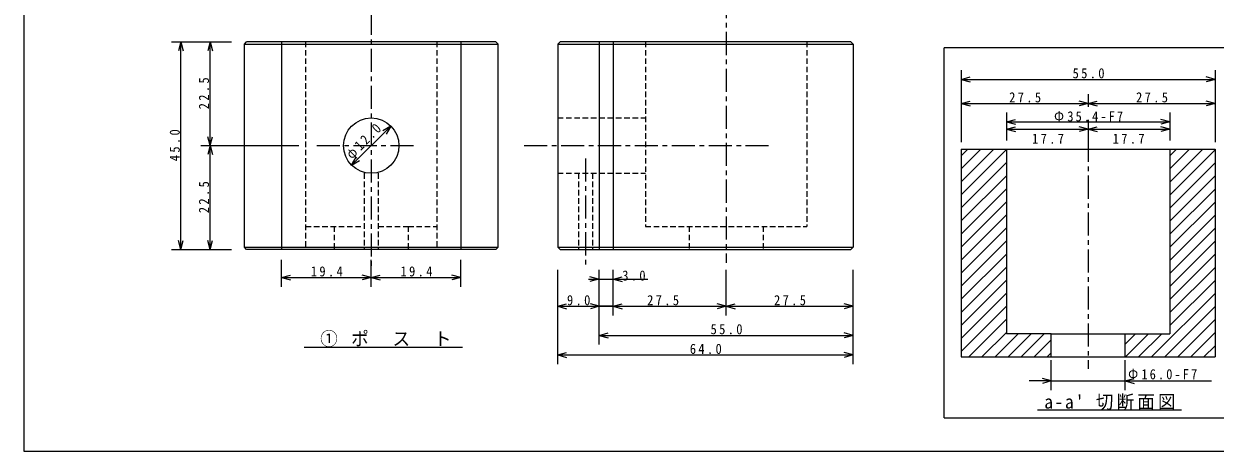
# Model space of a CAD drawing. Units: millimetres on the paper. Extents: x -199 to 647, y -454 to 140.
# Drawn here: x -198.9 to 59.3, y -140.8 to -48.2 of the extents above; entities that cross this region are included whole.
import ezdxf

# ---------------------------------------------------------------- set-up
doc = ezdxf.new("R2010")
doc.units = ezdxf.units.MM
doc.linetypes.add('CHAIN1', pattern=[8, 5, -1, 1, -1])
doc.linetypes.add('DASHED1', pattern=[1.8, 1.2, -0.6])
for name, color, linetype, lineweight in [('0-1_外形1', 3, 'Continuous', 25), ('0-8_陰線', 4, 'DASHED1', 9), ('0-9_中心線', 4, 'CHAIN1', 9), ('0-A_寸法文字', 1, 'Continuous', 9), ('0-B_ハッチ', 4, 'Continuous', 9)]:
    doc.layers.add(name, color=color, linetype=linetype, lineweight=lineweight)
doc.styles.add('ＭＳ ゴシック', font='')
doc.styles.get('ＭＳ ゴシック').set_extended_font_data('MS Gothic')

msp = doc.modelspace()

# ---------------------------------------------------------------- linework, layer by layer
at = {"layer": '0-1_外形1'}
for p, q in [((-151.104, -52.63), (-150.604, -52.13)), ((-151.104, -96.63), (-151.104, -52.63)), ((-151.104, -52.63), (-96.104, -52.63)), ((-96.604, -52.13), (-150.604, -52.13)), ((-143.037, -52.13), (-143.037, -97.13)), ((-104.171, -52.13), (-104.171, -97.13)), ((-96.604, -52.13), (-96.104, -52.63)), ((-96.104, -96.63), (-96.104, -52.63)), ((-83.183, -52.63), (-82.683, -52.13)), ((-83.183, -52.63), (-83.183, -96.63)), ((-83.183, -52.63), (-19.183, -52.63)), ((-19.683, -52.13), (-82.683, -52.13)), ((-74.183, -52.13), (-74.183, -97.13)), ((-71.183, -52.13), (-71.183, -97.13)), ((-19.683, -52.13), (-19.183, -52.63)), ((-19.183, -52.63), (-19.183, -96.63)), ((4.277, -75.401), (59.277, -75.401)), ((4.277, -75.401), (4.277, -120.401)), ((14.077, -75.401), (14.077, -115.401)), ((49.477, -75.401), (49.477, -115.401)), ((59.277, -75.401), (59.277, -120.401)), ((-150.604, -97.13), (-151.104, -96.63)), ((-151.104, -96.63), (-96.104, -96.63)), ((-96.604, -97.13), (-150.604, -97.13)), ((-96.604, -97.13), (-96.104, -96.63)), ((-82.683, -97.13), (-83.183, -96.63)), ((-83.183, -96.63), (-19.183, -96.63)), ((-82.683, -97.13), (-19.683, -97.13)), ((-19.683, -97.13), (-19.183, -96.63)), ((23.777, -115.401), (14.077, -115.401)), ((23.777, -120.401), (23.777, -115.401)), ((23.777, -115.401), (39.777, -115.401)), ((39.777, -115.401), (49.477, -115.401)), ((39.777, -120.401), (39.777, -115.401)), ((-138.158, -118.298), (-103.794, -118.298)), ((4.277, -120.401), (59.277, -120.401))]:
    msp.add_line(p, q, dxfattribs=at)
at = {"layer": '0-1_外形1', "color": 5}
for p, q in [((0.53, -133.588), (0.53, -53.45)), ((71.814, -53.45), (0.53, -53.45)), ((0.53, -133.588), (71.814, -133.588)), ((20.807, -131.835), (51.97, -131.835))]:
    msp.add_line(p, q, dxfattribs=at)
at = {"layer": '0-1_外形1'}
msp.add_circle((-123.604, -74.63), 6, dxfattribs=at)
at = {"layer": '0-8_陰線'}
for p, q in [((-137.837, -52.13), (-137.837, -97.13)), ((-109.371, -52.13), (-109.371, -97.13)), ((-64.183, -52.13), (-64.183, -92.13)), ((-29.183, -52.13), (-29.183, -92.13)), ((-83.183, -68.63), (-64.183, -68.63)), ((-125.104, -80.63), (-125.104, -97.13)), ((-122.104, -80.63), (-122.104, -97.13)), ((-83.183, -80.63), (-64.183, -80.63)), ((-78.683, -80.63), (-78.683, -97.13)), ((-75.683, -80.63), (-75.683, -97.13)), ((-137.837, -92.13), (-125.104, -92.13)), ((-131.604, -92.13), (-131.604, -97.13)), ((-122.104, -92.13), (-115.604, -92.13)), ((-115.604, -92.13), (-115.604, -97.13)), ((-115.604, -92.13), (-109.371, -92.13)), ((-64.183, -92.13), (-29.183, -92.13)), ((-54.683, -92.13), (-54.683, -97.13)), ((-38.683, -92.13), (-38.683, -97.13))]:
    msp.add_line(p, q, dxfattribs=at)
at = {"layer": '0-9_中心線'}
for p, q in [((-46.683, -42.001), (-46.683, -100.005)), ((-123.604, -45.643), (-123.604, -101.277)), ((-135.423, -74.63), (-114.225, -74.63)), ((-90.466, -74.63), (-37.51, -74.63)), ((31.777, -73.132), (31.777, -122.982)), ((-77.183, -77.403), (-77.183, -100.594))]:
    msp.add_line(p, q, dxfattribs=at)
at = {"layer": '0-A_寸法文字', "color": 5, "lineweight": 25}
for p, q in [((-198.896, 135.41), (-198.896, -140.823)), ((-198.896, -140.823), (201.416, -140.823))]:
    msp.add_line(p, q, dxfattribs=at)
at = {"layer": '0-A_寸法文字'}
for p, q in [((-166.865, -52.13), (-153.948, -52.13)), ((-164.865, -52.13), (-165.383, -54.062)), ((-164.865, -97.13), (-164.865, -52.13)), ((-164.865, -52.13), (-164.348, -54.062)), ((-160.535, -52.13), (-153.876, -52.13)), ((-158.535, -52.13), (-159.052, -54.062)), ((-158.535, -74.63), (-158.535, -52.13)), ((-158.535, -52.13), (-158.017, -54.062)), ((4.277, -58.271), (4.277, -73.908)), ((59.277, -58.271), (59.277, -73.908)), ((4.277, -60.271), (6.208, -59.753)), ((4.277, -60.271), (59.277, -60.271)), ((4.277, -60.271), (6.208, -60.789)), ((59.277, -60.271), (57.345, -59.753)), ((59.277, -60.271), (57.345, -60.789)), ((4.277, -63.493), (4.277, -73.539)), ((31.777, -63.493), (31.777, -66.2)), ((59.277, -63.493), (59.277, -73.539)), ((4.277, -65.493), (6.208, -64.975)), ((4.277, -65.493), (31.777, -65.493)), ((4.277, -65.493), (6.208, -66.01)), ((31.777, -65.493), (29.845, -64.975)), ((31.777, -65.493), (29.845, -66.01)), ((31.777, -65.493), (33.708, -64.975)), ((31.777, -65.493), (59.277, -65.493)), ((31.777, -65.493), (33.708, -66.01)), ((59.277, -65.493), (57.345, -64.975)), ((59.277, -65.493), (57.345, -66.01)), ((14.077, -67.47), (14.077, -73.522)), ((14.077, -69.47), (16.008, -68.953)), ((14.077, -69.05), (14.077, -73.132)), ((14.077, -69.47), (49.477, -69.47)), ((14.077, -69.47), (16.008, -69.988)), ((31.777, -69.05), (31.777, -73.132)), ((49.477, -69.47), (47.545, -68.953)), ((49.477, -69.47), (47.545, -69.988)), ((49.477, -67.47), (49.477, -73.522)), ((49.477, -69.05), (49.477, -73.132)), ((-127.847, -78.873), (-119.361, -70.387)), ((-119.361, -70.387), (-121.094, -71.387)), ((-119.361, -70.387), (-120.361, -72.119)), ((14.077, -71.05), (16.008, -70.532)), ((14.077, -71.05), (31.777, -71.05)), ((14.077, -71.05), (16.008, -71.568)), ((31.777, -71.05), (29.845, -70.532)), ((31.777, -71.05), (29.845, -71.568)), ((31.777, -71.05), (33.708, -70.532)), ((31.777, -71.05), (49.477, -71.05)), ((31.777, -71.05), (33.708, -71.568)), ((49.477, -71.05), (47.545, -70.532)), ((49.477, -71.05), (47.545, -71.568)), ((-160.535, -74.63), (-139.278, -74.63)), ((-158.535, -74.63), (-159.052, -72.698)), ((-158.535, -74.63), (-159.052, -76.562)), ((-158.535, -74.63), (-158.017, -72.698)), ((-158.535, -97.13), (-158.535, -74.63)), ((-158.535, -74.63), (-158.017, -76.562)), ((-127.847, -78.873), (-126.847, -77.141)), ((-127.847, -78.873), (-126.115, -77.873)), ((-164.865, -97.13), (-165.383, -95.198)), ((-164.865, -97.13), (-164.348, -95.198)), ((-158.535, -97.13), (-159.052, -95.198)), ((-158.535, -97.13), (-158.017, -95.198)), ((-166.865, -97.13), (-153.948, -97.13)), ((-160.535, -97.13), (-153.876, -97.13)), ((-143.037, -105.205), (-143.037, -99.375)), ((-123.604, -105.205), (-123.604, -99.375)), ((-104.171, -105.205), (-104.171, -99.375)), ((-143.037, -103.205), (-141.106, -102.688)), ((-143.037, -103.205), (-123.604, -103.205)), ((-143.037, -103.205), (-141.106, -103.723)), ((-123.604, -103.205), (-125.536, -102.688)), ((-123.604, -103.205), (-125.536, -103.723)), ((-123.604, -103.205), (-121.672, -102.688)), ((-123.604, -103.205), (-104.171, -103.205)), ((-123.604, -103.205), (-121.672, -103.723)), ((-104.171, -103.205), (-106.103, -102.688)), ((-104.171, -103.205), (-106.103, -103.723)), ((-83.183, -111.439), (-83.183, -101.519)), ((-74.331, -103.574), (-76.263, -103.057)), ((-74.183, -111.439), (-74.183, -101.519)), ((-74.183, -111.439), (-74.183, -101.519)), ((-71.183, -111.439), (-71.183, -101.519)), ((-71.12, -103.574), (-69.189, -103.057)), ((-46.683, -111.439), (-46.683, -101.519)), ((-46.683, -111.439), (-46.683, -101.519)), ((-19.183, -111.439), (-19.183, -101.519)), ((-76.527, -103.574), (-74.331, -103.574)), ((-74.331, -103.574), (-76.263, -104.092)), ((-74.183, -103.574), (-71.183, -103.574)), ((-74.183, -117.728), (-74.183, -103.848)), ((-71.12, -103.574), (-69.189, -104.092)), ((-71.12, -103.574), (-63.689, -103.574)), ((-19.183, -117.728), (-19.183, -103.848)), ((-83.183, -109.439), (-81.251, -108.921)), ((-83.183, -109.439), (-74.183, -109.439)), ((-83.183, -109.439), (-81.251, -109.956)), ((-74.183, -109.439), (-76.115, -108.921)), ((-74.183, -109.439), (-76.115, -108.921)), ((-74.183, -109.439), (-76.115, -109.956)), ((-74.183, -109.439), (-76.115, -109.956)), ((-71.183, -109.439), (-74.183, -109.439)), ((-71.183, -109.439), (-69.251, -108.921)), ((-71.183, -109.439), (-69.251, -109.956)), ((-46.683, -109.439), (-48.615, -109.956)), ((-46.683, -109.439), (-44.751, -108.921)), ((-46.683, -109.439), (-19.183, -109.439)), ((-46.683, -109.439), (-44.751, -109.956)), ((-19.183, -109.439), (-21.115, -108.921)), ((-19.183, -109.439), (-21.115, -109.956)), ((-83.183, -121.987), (-83.183, -111.186)), ((-19.183, -121.987), (-19.183, -111.186)), ((-74.183, -115.728), (-72.251, -115.211)), ((-74.183, -115.728), (-19.183, -115.728)), ((-74.183, -115.728), (-72.251, -116.246)), ((-19.183, -115.728), (-21.115, -115.211)), ((-19.183, -115.728), (-21.115, -116.246)), ((-83.183, -119.987), (-81.251, -119.469)), ((-83.183, -119.987), (-19.183, -119.987)), ((-83.183, -119.987), (-81.251, -120.504)), ((-19.183, -119.987), (-21.115, -119.469)), ((-19.183, -119.987), (-21.115, -120.504)), ((23.777, -127.617), (23.777, -121.082)), ((39.777, -127.617), (39.777, -121.082)), ((23.777, -125.617), (18.989, -125.617)), ((23.777, -125.617), (21.845, -125.099)), ((23.777, -125.617), (21.845, -126.135)), ((23.777, -125.617), (39.777, -125.617)), ((39.777, -125.617), (41.708, -125.099)), ((39.777, -125.617), (58.538, -125.617)), ((39.777, -125.617), (41.708, -126.135))]:
    msp.add_line(p, q, dxfattribs=at)
msp.add_lwpolyline([(-74.183, -109.439), (-46.683, -109.439), (-48.615, -108.921)], dxfattribs=at)
at = {"layer": '0-B_ハッチ'}
for p, q in [((4.277, -82.462), (11.337, -75.401)), ((4.277, -79.633), (8.509, -75.401)), ((4.277, -76.805), (5.68, -75.401)), ((4.277, -85.29), (14.077, -75.49)), ((49.477, -82.516), (56.592, -75.401)), ((49.477, -79.688), (53.764, -75.401)), ((49.477, -76.86), (50.935, -75.401)), ((49.477, -85.345), (59.277, -75.545)), ((4.277, -88.118), (14.077, -78.318)), ((49.477, -88.173), (59.277, -78.373)), ((4.277, -90.947), (14.077, -81.147)), ((49.477, -91.002), (59.277, -81.202)), ((4.277, -93.775), (14.077, -83.975)), ((49.477, -93.83), (59.277, -84.03)), ((4.277, -96.604), (14.077, -86.804)), ((49.477, -96.658), (59.277, -86.858)), ((4.277, -99.432), (14.077, -89.632)), ((49.477, -99.487), (59.277, -89.687)), ((4.277, -102.261), (14.077, -92.461)), ((49.477, -102.315), (59.277, -92.515)), ((4.277, -105.089), (14.077, -95.289)), ((49.477, -105.144), (59.277, -95.344)), ((4.277, -107.917), (14.077, -98.117)), ((49.477, -107.972), (59.277, -98.172)), ((4.277, -110.746), (14.077, -100.946)), ((49.477, -110.801), (59.277, -101.001)), ((4.277, -113.574), (14.077, -103.774)), ((49.477, -113.629), (59.277, -103.829)), ((4.277, -116.403), (14.077, -106.603)), ((45.533, -120.401), (59.277, -106.657)), ((4.277, -119.231), (14.077, -109.431)), ((48.361, -120.401), (59.277, -109.486)), ((5.935, -120.401), (14.077, -112.26)), ((51.19, -120.401), (59.277, -112.314)), ((8.764, -120.401), (14.077, -115.088)), ((11.592, -120.401), (16.592, -115.401)), ((14.42, -120.401), (19.42, -115.401)), ((17.249, -120.401), (22.249, -115.401)), ((39.777, -117.672), (42.048, -115.401)), ((39.876, -120.401), (44.876, -115.401)), ((42.705, -120.401), (47.705, -115.401)), ((54.018, -120.401), (59.277, -115.143)), ((20.077, -120.401), (23.777, -116.702)), ((56.847, -120.401), (59.277, -117.971)), ((22.906, -120.401), (23.777, -119.53))]:
    msp.add_line(p, q, dxfattribs=at)

# ---------------------------------------------------------------- texts
at = {"layer": '0-A_寸法文字', "color": 7, "attachment_point": 7, "style": 'ＭＳ ゴシック'}
for s, insert, char_height in [('\\T1.38;\\W0.9;55.0', (28.402, -60.071), 2.199), ('\\T1.38;\\W0.9;27.5', (14.652, -65.293), 2.199), ('\\T1.38;\\W0.9;27.5', (42.152, -65.293), 2.199), ('\\T1.33;\\W0.9;Φ35.4-F7', (24.377, -69.452), 2.199), ('\\T1.38;\\W0.9;17.7', (19.616, -74.246), 2.199), ('\\T1.38;\\W0.9;17.7', (37.087, -74.246), 2.199), ('\\T1.38;\\W0.9;19.4', (-136.696, -103.005), 2.199), ('\\T1.38;\\W0.9;19.4', (-117.262, -103.005), 2.199), ('\\T1.38;\\W0.9;3.0', (-69.211, -103.909), 2.199), ('\\T1.38;\\W0.9;9.0', (-81.183, -109.239), 2.199), ('\\T1.38;\\W0.9;27.5', (-63.808, -109.239), 2.199), ('\\T1.38;\\W0.9;27.5', (-36.308, -109.239), 2.199), ('\\T1.38;\\W0.9;55.0', (-50.058, -115.528), 2.199), ('\\T1.18;\\W0.95;①\\~ポ\\~\\~ス\\~\\~ト', (-134.664, -118.268), 2.933), ('\\T1.38;\\W0.9;64.0', (-54.558, -119.787), 2.199), ('\\T1.33;\\W0.9;Φ16.0-F7', (40.437, -125.313), 2.199), ("\\T1.18;\\W0.95;a-a'\\~切断面図", (22.262, -131.953), 2.933)]:
    msp.add_mtext(s, dxfattribs=dict(at, insert=insert, char_height=char_height))
at = {"layer": '0-A_寸法文字', "color": 7, "char_height": 2.199, "attachment_point": 7, "style": 'ＭＳ ゴシック'}
for s, insert, rotation in [('\\T1.38;\\W0.9;22.5', (-158.735, -66.755), 90), ('\\T1.38;\\W0.9;45.0', (-165.065, -78.005), 90), ('\\T1.3;\\W0.9;φ12.0', (-127.369, -78.113), 45), ('\\T1.38;\\W0.9;22.5', (-158.735, -89.255), 90)]:
    msp.add_mtext(s, dxfattribs=dict(at, insert=insert, rotation=rotation))

doc.saveas('drawing.dxf')
